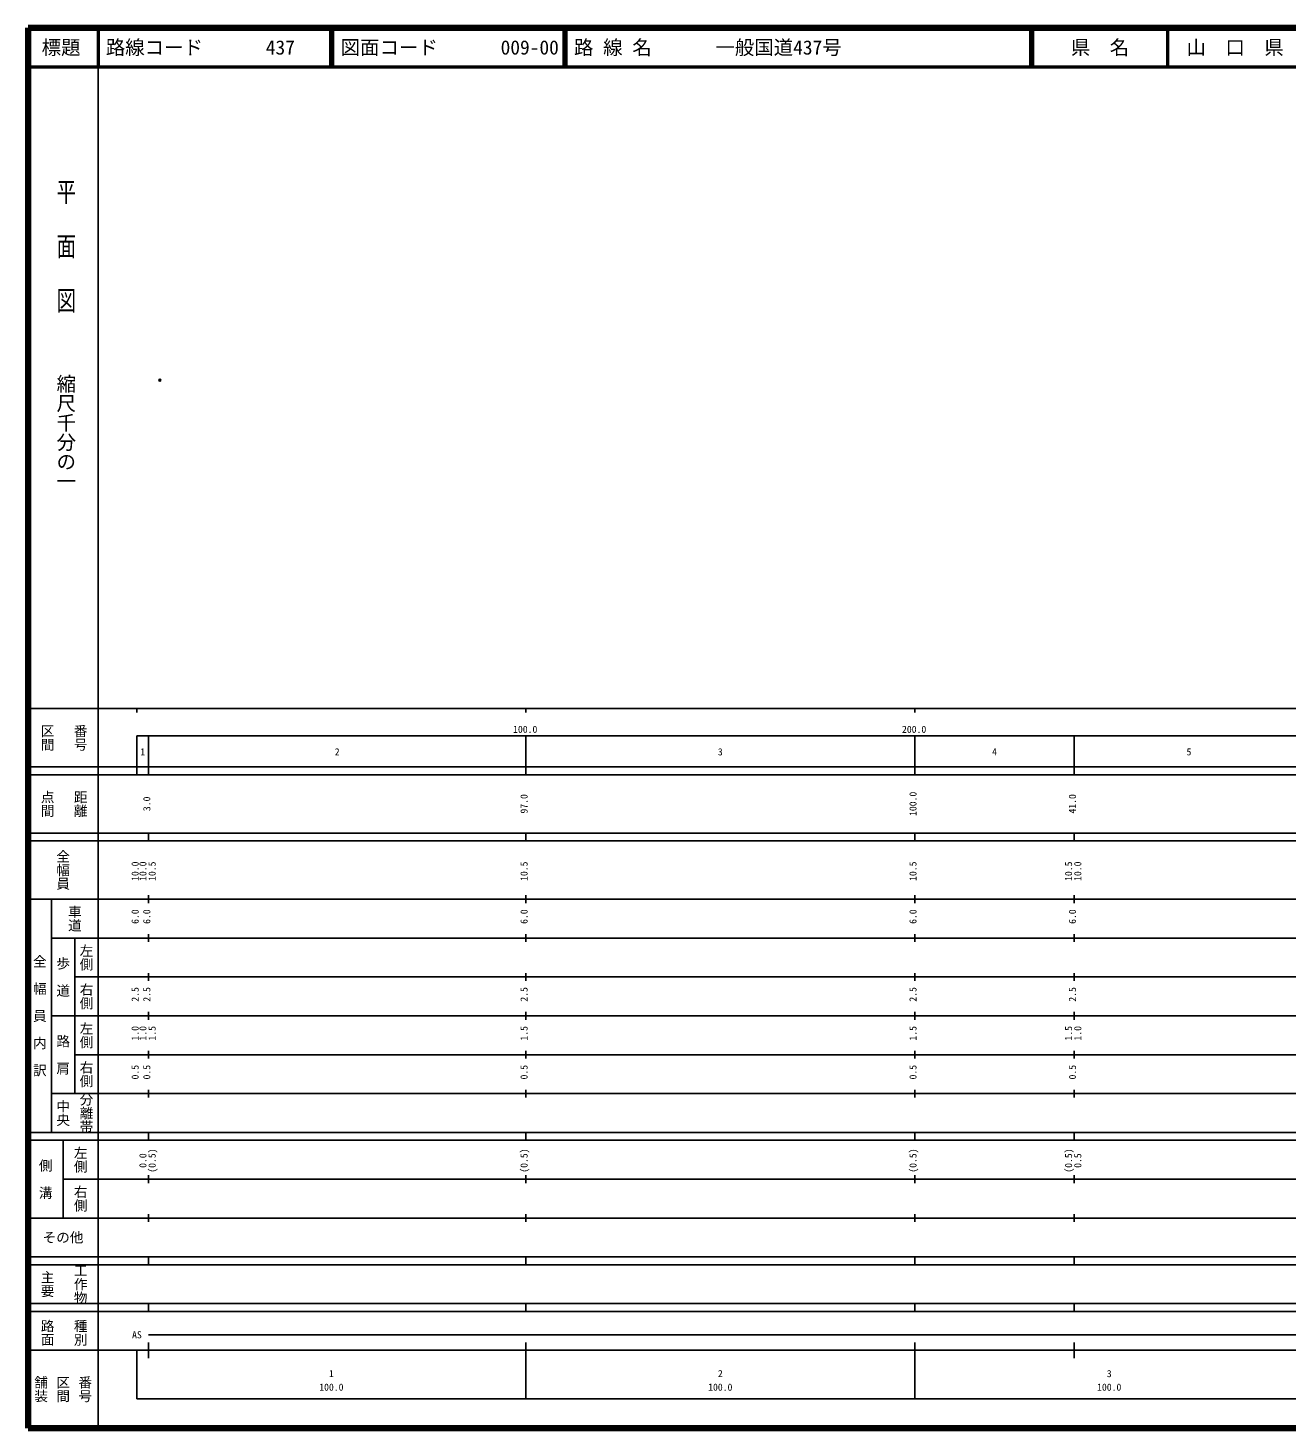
# Model space of a CAD drawing. Units: millimetres on the paper. Extents: x 40 to 680, y 20 to 380.
# Drawn here: x 40 to 363.7, y 20 to 380 of the extents above; entities that cross this region are included whole.
import ezdxf
from ezdxf.enums import TextEntityAlignment as Align

# ---------------------------------------------------------------- set-up
doc = ezdxf.new("R2010")
doc.units = ezdxf.units.MM
doc.header["$PDMODE"] = 32
doc.header["$PDSIZE"] = 0.5
doc.layers.add('M-OTRS', color=6, linetype='Continuous')
doc.layers.add('M-TTL-TXT', color=7, linetype='Continuous')
for name, color, linetype, lineweight in [('M-TTL', 2, 'Continuous', 140), ('M-TTL-BAND', 7, 'Continuous', 25), ('M-TTL-LINE', 7, 'Continuous', 50)]:
    doc.layers.add(name, color=color, linetype=linetype, lineweight=lineweight)
doc.styles.add('@ＭＳ ゴシック', font='')
doc.styles.add('ＭＳ ゴシック', font='')
doc.styles.get('@ＭＳ ゴシック').set_extended_font_data('@MS Gothic')
doc.styles.get('ＭＳ ゴシック').set_extended_font_data('MS Gothic')

msp = doc.modelspace()

# ---------------------------------------------------------------- linework, layer by layer
at = {"layer": 'M-OTRS'}
msp.add_point((73.909, 289.422), dxfattribs=at)
at = {"layer": 'M-TTL'}
for p, q in [((40, 380), (40, 20)), ((680, 380), (40, 380)), ((40, 20), (680, 20))]:
    msp.add_line(p, q, dxfattribs=at)
at = {"layer": 'M-TTL-BAND'}
for p, q in [((58, 370), (58, 20)), ((40, 205), (579, 205)), ((68, 205), (68, 204)), ((168, 205), (168, 204)), ((268, 205), (268, 204)), ((68, 198), (579, 198)), ((68, 198), (68, 188)), ((71, 188), (71, 198)), ((168, 188), (168, 198)), ((268, 188), (268, 198)), ((309, 188), (309, 198)), ((40, 190), (579, 190)), ((40, 188), (579, 188)), ((40, 173), (579, 173)), ((71, 171), (71, 173)), ((168, 171), (168, 173)), ((268, 171), (268, 173)), ((309, 171), (309, 173)), ((40, 171), (579, 171)), ((40, 156), (579, 156)), ((46, 96), (46, 156)), ((71, 155), (71, 157)), ((168, 155), (168, 157)), ((268, 155), (268, 157)), ((309, 155), (309, 157)), ((46, 146), (579, 146)), ((52, 146), (52, 106)), ((71, 145), (71, 147)), ((168, 145), (168, 147)), ((268, 145), (268, 147)), ((309, 145), (309, 147)), ((71, 135), (71, 137)), ((168, 135), (168, 137)), ((268, 135), (268, 137)), ((309, 135), (309, 137)), ((52, 136), (579, 136)), ((46, 126), (579, 126)), ((71, 125), (71, 127)), ((168, 125), (168, 127)), ((268, 125), (268, 127)), ((309, 125), (309, 127)), ((52, 116), (579, 116)), ((71, 115), (71, 117)), ((168, 115), (168, 117)), ((268, 115), (268, 117)), ((309, 115), (309, 117)), ((46, 106), (579, 106)), ((71, 105), (71, 107)), ((168, 105), (168, 107)), ((268, 105), (268, 107)), ((309, 105), (309, 107)), ((40, 96), (579, 96)), ((40, 94), (579, 94)), ((49, 94), (49, 74)), ((71, 94), (71, 96)), ((168, 94), (168, 96)), ((268, 94), (268, 96)), ((309, 94), (309, 96)), ((49, 84), (579, 84)), ((71, 83), (71, 85)), ((168, 83), (168, 85)), ((268, 83), (268, 85)), ((309, 83), (309, 85)), ((40, 74), (579, 74)), ((71, 73), (71, 75)), ((168, 73), (168, 75)), ((268, 73), (268, 75)), ((309, 73), (309, 75)), ((40, 64), (579, 64)), ((40, 62), (579, 62)), ((71, 62), (71, 64)), ((168, 62), (168, 64)), ((268, 62), (268, 64)), ((309, 62), (309, 64)), ((40, 52), (579, 52)), ((71, 50), (71, 52)), ((168, 50), (168, 52)), ((268, 50), (268, 52)), ((309, 50), (309, 52)), ((40, 50), (579, 50)), ((71, 44), (565, 44)), ((40, 40), (579, 40)), ((68, 40), (68, 27.5)), ((71, 38), (71, 42)), ((168, 27.5), (168, 42)), ((268, 27.5), (268, 42)), ((309, 38), (309, 42)), ((68, 27.5), (579, 27.5))]:
    msp.add_line(p, q, dxfattribs=at)
at = {"layer": 'M-TTL-LINE'}
for p, q in [((58, 380), (58, 370)), ((117.75, 380), (117.75, 370)), ((118.25, 380), (118.25, 370)), ((177.75, 380), (177.75, 370)), ((178.25, 380), (178.25, 370)), ((297.75, 380), (297.75, 370)), ((298.25, 380), (298.25, 370)), ((333, 380), (333, 370)), ((40, 370), (680, 370))]:
    msp.add_line(p, q, dxfattribs=at)

# ---------------------------------------------------------------- texts
at = {"layer": 'M-TTL-BAND', "style": '@ＭＳ ゴシック', "width": 1.4}
msp.add_text('平  面  図', height=3.666, rotation=270, dxfattribs=at).set_placement((49.777, 306.475), align=Align.MIDDLE_RIGHT)
at = {"layer": 'M-TTL-BAND', "style": '@ＭＳ ゴシック'}
msp.add_text('縮尺千分の一', height=3.666, rotation=270, dxfattribs=at).set_placement((49.777, 261.03), align=Align.MIDDLE_RIGHT)
for s, p in [('区間', (45, 197.5)), ('番号', (53.5, 197.5)), ('点間', (45, 180.5)), ('距離', (53.5, 180.5)), ('全幅員', (49, 163.5)), ('車道', (52, 151)), ('左側', (55, 141)), ('全\u3000幅\u3000員\u3000内\u3000訳', (43, 126)), ('歩\u3000道', (49, 136)), ('右側', (55, 131)), ('左側', (55, 121)), ('路\u3000肩', (49, 116)), ('右側', (55, 111)), ('分離帯', (55, 101)), ('中央', (49, 101)), ('左側', (53.5, 89)), ('側\u3000溝', (44.5, 84)), ('右側', (53.5, 79)), ('工作物', (53.5, 57)), ('主要', (45, 57)), ('路面', (45, 44.5)), ('種別', (53.5, 44.5)), ('舗装', (43.333, 30)), ('区間', (49, 30)), ('番号', (54.667, 30))]:
    msp.add_text(s, height=2.566, rotation=270, dxfattribs=at).set_placement(p, align=Align.MIDDLE_CENTER)
at = {"layer": 'M-TTL-BAND', "style": 'ＭＳ ゴシック'}
for s, p in [('100.0', (167.844, 198.195)), ('200.0', (267.844, 198.195)), ('1', (69.5, 192.405)), ('2', (119.5, 192.405)), ('3', (218, 192.405)), ('4', (288.5, 192.405)), ('5', (338.5, 192.405)), ('AS', (68, 42.5)), ('1', (118, 32.523)), ('2', (218, 32.523)), ('3', (318, 32.523)), ('100.0', (118, 29.033)), ('100.0', (218, 29.033)), ('100.0', (318, 29.033))]:
    msp.add_text(s, height=1.833, dxfattribs=at).set_placement(p, align=Align.BOTTOM_CENTER)
for s, p in [('3.0', (72, 180.5)), ('97.0', (169, 180.5)), ('100.0', (269, 180.5)), ('41.0', (310, 180.5)), ('10.0', (69, 163.174)), ('10.0', (71, 163.174)), ('10.5', (73.37, 163.174)), ('10.5', (169, 163.174)), ('10.5', (269, 163.174)), ('10.5', (309, 163.174)), ('10.0', (311.37, 163.174)), ('6.0', (69, 151.5)), ('6.0', (72, 151.5)), ('6.0', (169, 151.5)), ('6.0', (269, 151.5)), ('6.0', (310, 151.5)), ('2.5', (69, 131.5)), ('2.5', (72, 131.5)), ('2.5', (169, 131.5)), ('2.5', (269, 131.5)), ('2.5', (310, 131.5)), ('1.0', (69, 121.5)), ('1.0', (71, 121.5)), ('1.5', (73.37, 121.5)), ('1.5', (169, 121.5)), ('1.5', (269, 121.5)), ('1.5', (309, 121.5)), ('1.0', (311.37, 121.5)), ('0.5', (69, 111.5)), ('0.5', (72, 111.5)), ('0.5', (169, 111.5)), ('0.5', (269, 111.5)), ('0.5', (310, 111.5)), ('0.0', (71, 88.764)), ('(0.5)', (73.37, 88.764)), ('(0.5)', (169, 88.764)), ('(0.5)', (269, 88.764)), ('(0.5)', (309, 88.764)), ('0.5', (311.37, 88.764))]:
    msp.add_text(s, height=1.833, rotation=90, dxfattribs=at).set_placement(p, align=Align.BOTTOM_CENTER)
msp.add_text('その他', height=2.566, dxfattribs=at).set_placement((49, 69), align=Align.MIDDLE_CENTER)
at = {"layer": 'M-TTL-TXT', "style": 'ＭＳ ゴシック'}
for s, p in [('標題', (48.5, 375)), ('県\u3000名', (315.625, 375)), ('山\u3000口\u3000県', (350.375, 375))]:
    msp.add_text(s, height=3.666, dxfattribs=at).set_placement(p, align=Align.MIDDLE_CENTER)
for s, p in [('路線コード', (60, 375)), ('437', (101.142, 375)), ('437', (101.142, 375)), ('437', (101.142, 375)), ('図面コード', (120.38, 375)), ('009-00', (161.521, 375)), ('路 線 名', (180.38, 375)), ('一般国道437号', (216.734, 375))]:
    msp.add_text(s, height=3.666, dxfattribs=at).set_placement(p, align=Align.MIDDLE_LEFT)

doc.saveas('drawing.dxf')
